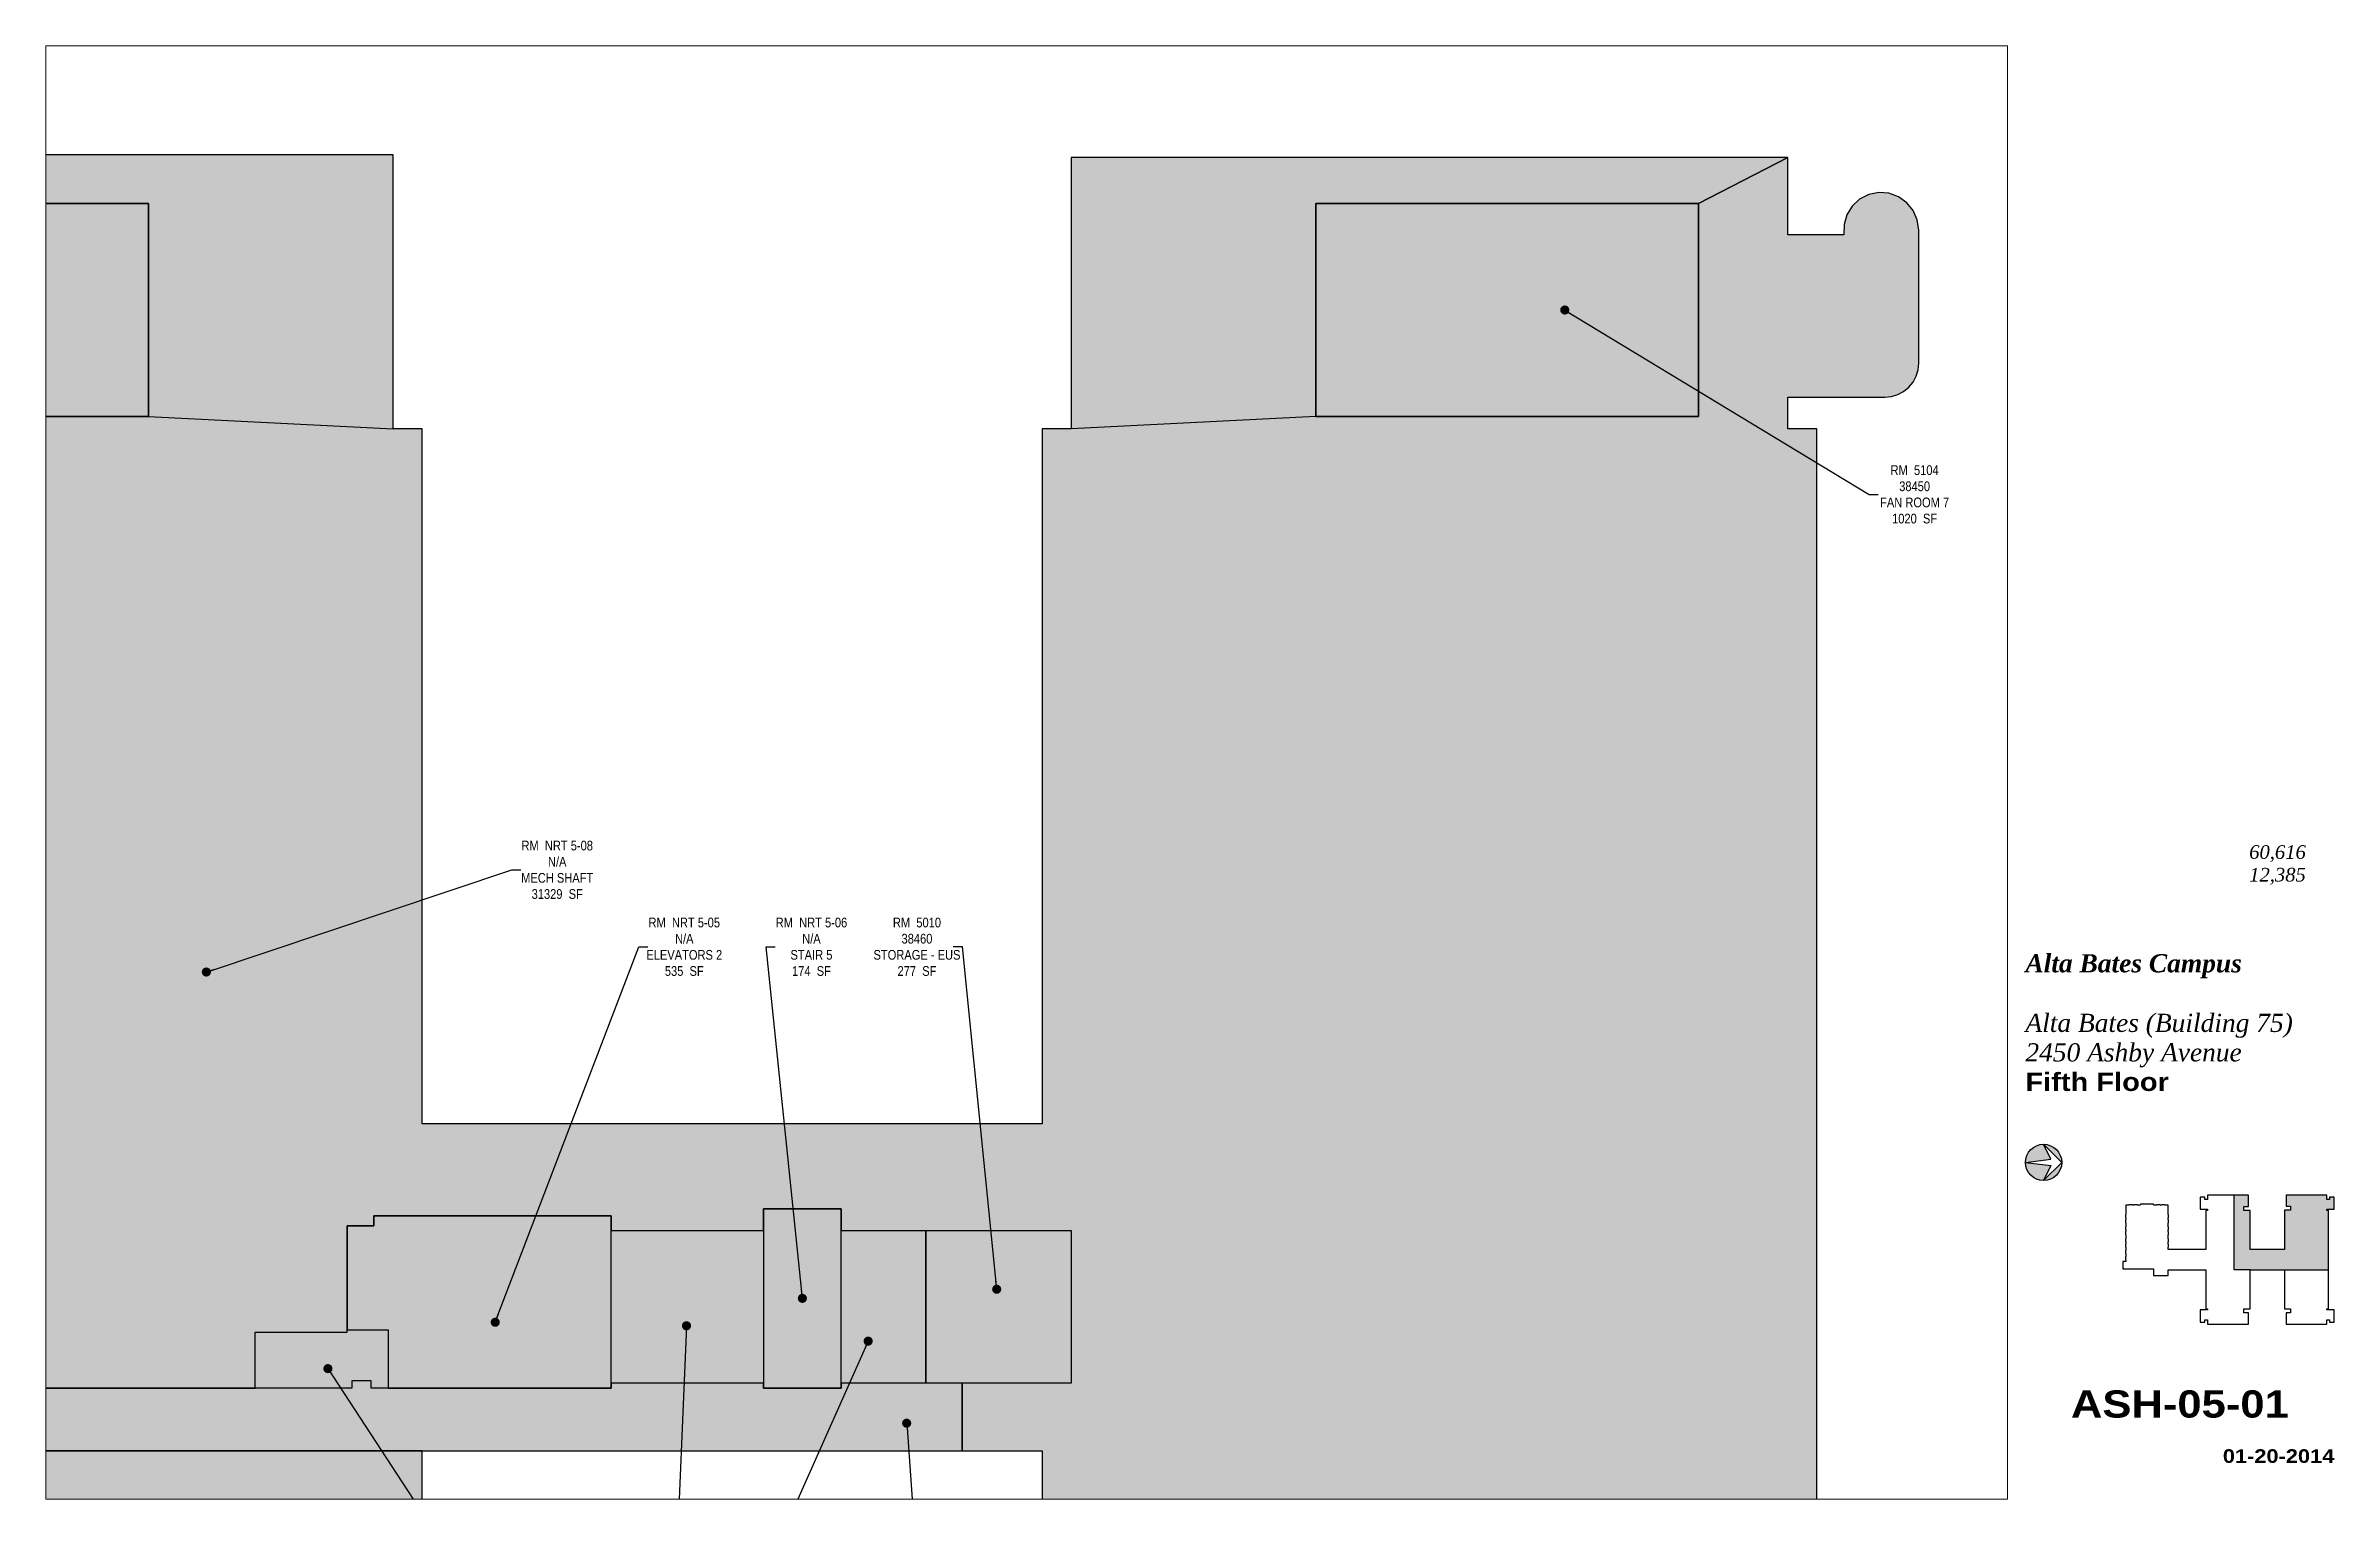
# Paper-space layout '01' of a CAD drawing. Header units: inches. Extents: x 0.9 to 16.7, y 0.5 to 10.5.
# The model-space entities are those that its viewports show. They can reach past a viewport. Long polylines and large blocks are cut down to what shows.
import ezdxf
from ezdxf.enums import TextEntityAlignment as Align

# ---------------------------------------------------------------- set-up
doc = ezdxf.new("R2010")
doc.units = ezdxf.units.IN
doc.header["$MEASUREMENT"] = 0
for name, color, linetype in [('0-LABEL', 3, 'Continuous'), ('1-NRT', 200, 'Continuous'), ('1-NRT-PTN', 253, 'Continuous'), ('3-FCM', 190, 'Continuous'), ('3-FCM-PTN', 9, 'Continuous'), ('4-OCC', 6, 'Continuous'), ('4-OCC-PTN', 95, 'Continuous'), ('T-5', 5, 'Continuous'), ('T-8', 8, 'Continuous')]:
    doc.layers.add(name, color=color, linetype=linetype)
doc.layers.add('T-VWPRT', color=1, linetype='Continuous', plot=False)
doc.styles.add('ArialB', font='')
doc.styles.add('ArialN', font='ARIALN.TTF')
doc.styles.add('TimesI', font='timesi.ttf')
doc.styles.add('TimesIB', font='timesbi.ttf')
doc.styles.get('ArialB').set_extended_font_data('Arial Black')
doc.dimstyles.new('AB-195', dxfattribs={"dimscale": 195, "dimtxt": 0.070312, "dimasz": 0.0625, "dimexe": 0.0625, "dimexo": 0.125, "dimgap": 0.25, "dimtad": 0, "dimdec": 4, "dimrnd": 0.0625, "dimzin": 0, "dimdsep": 46, "dimlunit": 4, "dimtxsty": 'ArialN', "dimblk": 'ARCHTICK', "dimcen": 0.0625, "dimclrd": 256, "dimclre": 256, "dimclrt": 256, "dimadec": 0, "dimazin": 0, "dimtfac": 1, "dimtdec": 4, "dimtofl": 0, "dimtmove": 2, "dimatfit": 3, "dimldrblk": 'DOT', "dimfxl": 0, "dimfrac": 2, "dimtolj": 1, "dimtzin": 0, "dimlwd": -1, "dimlwe": -1, "dimarcsym": 0})

# ---------------------------------------------------------------- blocks, each defined once
blk = doc.blocks.new('AB-TB-text')
for tag, style, p in [('GROSS', 'TimesI', (1.93, 4.406)), ('USEABLE', 'TimesI', (1.93, 4.25)), ('DATE', 'ArialB', (2.125, 0.25))]:
    blk.add_attdef(tag, text='', height=0.0938, dxfattribs=dict(style=style)).set_placement(p, align=Align.RIGHT)
for tag, style, p in [('CAMPUS', 'TimesIB', (0, 3.75)), ('PAVILION', 'TimesI', (0, 3.547)), ('BUILDING', 'TimesI', (0, 3.34)), ('STREET', 'TimesI', (0, 3.137)), ('FLOOR', 'ArialB', (0, 2.934))]:
    blk.add_attdef(tag, text='', height=0.125, dxfattribs=dict(style=style)).set_placement(p, align=Align.TOP_LEFT)
at = {"style": 'ArialB'}
blk.add_attdef('DWG#', text='', height=0.188, dxfattribs=at).set_placement((1.062, 0.749), align=Align.TOP_CENTER)
blk = doc.blocks.new('n-arrow')
h = blk.add_hatch(color=256)
h.paths.add_polyline_path([(0, 0.125), (0.125, 0, 0.414214)])
h.paths.add_polyline_path([(0, 0.125, 0.414214), (-0.125, 0), (0.051, 0.022)])
h = blk.add_hatch(color=256)
h.paths.add_polyline_path([(0.051, -0.022), (-0.125, 0, 0.414214), (0, -0.125)])
h.paths.add_polyline_path([(0.125, 0), (0, -0.125, 0.414214)])
for p, q in [((-0.125, 0), (0.051, 0.022)), ((-0.125, 0), (0.051, -0.022)), ((0, 0.125), (0.125, 0)), ((0.051, 0.022), (0, 0.125)), ((0, -0.125), (0.125, 0)), ((0.051, -0.022), (0, -0.125))]:
    blk.add_line(p, q)
blk.add_circle((0, 0), 0.125)
blk = doc.blocks.new('_ArchTick')
at = {"const_width": 0.15}
blk.add_lwpolyline([(-0.5, -0.5), (0.5, 0.5)], dxfattribs=at)
blk = doc.blocks.new('_Dot')
at = {"lineweight": -2}
blk.add_line((-0.5, 0), (-1, 0), dxfattribs=at)
at = {"const_width": 0.5}
blk.add_lwpolyline([(-0.25, 0, 1), (0.25, 0, 1)], format="xyb", close=True, dxfattribs=at)

msp = doc.modelspace()

# ---------------------------------------------------------------- hatches: boundary and pattern name
at = {"layer": '1-NRT-PTN'}
h = msp.add_hatch(color=256, dxfattribs=at)
h.paths.add_polyline_path([(4948.3, 3292), (4948.3, 3080.7), (5422.8, 3080.7), (5422.8, 3155.5), (5546.3, 3155.5), (5546.3, 3298.5), (5582, 3298.5), (5582, 3311.5), (5900.5, 3311.5), (5900.5, 3292), (6105.3, 3292), (6105.3, 3321.2), (6209.3, 3321.2), (6209.3, 3292), (6518, 3292), (6518, 3087.2), (6371.8, 3087.2), (6371.8, 2996.2), (6479, 2996.2), (6479, 2034.2), (6518, 2034.2), (6846.3, 2018), (7359.8, 2018), (7359.8, 1732), (7480, 1667), (7480, 1774.2), (7554.7, 1774.2), (7554.7, 1767.7, 1), (7655.5, 1767.7), (7655.5, 1946.5, 0.414214), (7610, 1992), (7480, 1992), (7480, 2031), (7519, 2031), (7519, 4367.7), (7480, 4367.7), (7480, 4410), (7610, 4410, 0.414214), (7655.5, 4455.5), (7655.5, 4634.3, 1.066888), (7555.2, 4627.7), (7480, 4627.7), (7480, 4731.7), (7359.8, 4670), (7359.8, 4384), (6846.3, 4384), (6518, 4367.7), (6479, 4367.7), (6479, 3435), (5647, 3435), (5647, 4367.7), (5608, 4367.7), (5279.8, 4384), (4766.3, 4384), (4766.3, 4670), (4646, 4735), (4646, 4627.7), (4571.3, 4627.7), (4571.3, 4634.3, 1.000001), (4470.5, 4634.3), (4470.5, 4455.5, 0.414214), (4516, 4410), (4646, 4410), (4646, 4367.7), (4607, 4367.7), (4607, 3435), (4607, 3428.5), (4648, 3428.5), (4648, 3411), (4654, 3411), (4654, 3318), (4646, 3318), (4646, 3292), (4678.5, 3292)])
h.paths.add_polyline_path([(5608, 4367.7), (5608, 4735), (4646, 4735), (4766.3, 4670), (5279.8, 4670), (5279.8, 4384)], flags=16)
h.paths.add_polyline_path([(6518, 4367.7), (6846.3, 4384), (6846.3, 4670), (7359.8, 4670), (7480, 4731.7), (6518, 4731.7)], flags=16)
h.paths.add_polyline_path([(6846.3, 2018), (6518, 2034.2), (6518, 1667), (7480, 1667), (7359.8, 1732), (6846.3, 1732)], flags=17)
for points in [[(6105.3, 3321.2), (6105.3, 3165.2), (6105.3, 3080.7), (6209.3, 3080.7), (6209.3, 3321.2)], [(5900.5, 3080.7), (5900.5, 3311.5), (5582, 3311.5), (5582, 3298.5), (5546.3, 3298.5), (5546.3, 3158.7), (5601.5, 3158.7), (5601.5, 3080.7)], [(5647, 2996.2), (3712, 2996.2), (3712, 2989.7), (3712, 2967), (4607, 2967), (4607, 2034.2), (4646, 2034.2), (4766.3, 2018), (5279.8, 2018), (5279.8, 1732), (4766.3, 1732), (4766.3, 1667), (5608, 1667), (5608, 2034.2), (5647, 2034.2)]]:
    msp.add_hatch(color=256, dxfattribs=at).paths.add_polyline_path(points)
at = {"layer": '3-FCM-PTN'}
msp.add_hatch(color=256, dxfattribs=at).paths.add_polyline_path([(4675.3, 2996.2), (6371.8, 2996.2), (6371.8, 3087.2), (6209.3, 3087.2), (6209.3, 3080.7), (6105.3, 3080.7), (6105.3, 3087.2), (5900.5, 3087.2), (5900.5, 3080.7), (5578.8, 3080.7), (5578.8, 3090.5), (5552.8, 3090.5), (5552.8, 3080.7), (4675.3, 3080.7)])
at = {"layer": '4-OCC-PTN'}
for color, points in [(55, [(4766.3, 4670), (4766.3, 4384), (5279.8, 4384), (5279.8, 4670)]), (55, [(6846.3, 4384), (7359.8, 4384), (7359.8, 4670), (6846.3, 4670)]), (222, [(5900.5, 3292), (6105.3, 3292), (6105.3, 3087.2), (5900.5, 3087.2)]), (55, [(6323, 3292), (6323, 3087.2), (6209.3, 3087.2), (6209.3, 3292)]), (51, [(6323, 3292), (6518, 3292), (6518, 3087.2), (6323, 3087.2)]), (55, [(5546.3, 3155.5), (5422.8, 3155.5), (5422.8, 3080.7), (5552.8, 3080.7), (5552.8, 3090.5), (5578.8, 3090.5), (5578.8, 3080.7), (5601.5, 3080.7), (5601.5, 3158.7), (5546.3, 3158.7)])]:
    msp.add_hatch(color=color, dxfattribs=at).paths.add_polyline_path(points)

# ---------------------------------------------------------------- linework, layer by layer
at = {"layer": '1-NRT'}
msp.add_lwpolyline([(7519, 2031), (7519, 4367.7), (7480, 4367.7), (7480, 4410), (7610, 4410, 0.414214), (7655.5, 4455.5), (7655.5, 4634.3, 1.066888), (7555.2, 4627.7), (7480, 4627.7), (7480, 4731.7), (7359.8, 4670), (7359.8, 4384), (6846.3, 4384), (6846.3, 4670), (7359.8, 4670), (7480, 4731.7), (6518, 4731.7), (6518, 4367.7), (6479, 4367.7), (6479, 3435), (6479, 3435), (5647, 3435), (5647, 4367.7), (5608, 4367.7), (5608, 4735), (4646, 4735)], format="xyb", dxfattribs=at)
for points in [[(4766.3, 4670), (5279.8, 4670), (5279.8, 4384), (4766.3, 4384)], [(4948.3, 3080.7), (5422.8, 3080.7), (5422.8, 3155.5), (5546.3, 3155.5), (5546.3, 3298.5), (5582, 3298.5), (5582, 3311.5), (5900.5, 3311.5), (5900.5, 3292), (6105.3, 3292), (6105.3, 3321.2), (6209.3, 3321.2), (6209.3, 3292), (6518, 3292), (6518, 3087.2), (6371.8, 3087.2), (6371.8, 2996.2), (6371.8, 2996.2), (6479, 2996.2), (6479, 2034.2)], [(5647, 2034.2), (5647, 2996.2), (5647, 2996.2), (3712, 2996.2)]]:
    msp.add_lwpolyline(points, dxfattribs=at)
for points in [[(6105.3, 3321.2), (6105.3, 3165.2), (6105.3, 3165.2), (6105.3, 3080.7), (6209.3, 3080.7), (6209.3, 3321.2)], [(5900.5, 3080.7), (5900.5, 3311.5), (5582, 3311.5), (5582, 3298.5), (5546.3, 3298.5), (5546.3, 3158.7), (5601.5, 3158.7), (5601.5, 3080.7)]]:
    msp.add_lwpolyline(points, close=True, dxfattribs=at)
at = {"layer": '1-NRT-PTN'}
for p, q in [((5279.8, 4384), (5608, 4367.7)), ((6846.3, 4384), (6518, 4367.7))]:
    msp.add_line(p, q, dxfattribs=at)
at = {"layer": '3-FCM'}
msp.add_lwpolyline([(4675.3, 2996.2), (6371.8, 2996.2), (6371.8, 3087.2), (6209.3, 3087.2), (6209.3, 3080.7), (6105.3, 3080.7), (6105.3, 3087.2), (5900.5, 3087.2), (5900.5, 3080.7), (5578.8, 3080.7), (5578.8, 3090.5), (5552.8, 3090.5), (5552.8, 3080.7), (4675.3, 3080.7)], close=True, dxfattribs=at)
at = {"layer": '4-OCC'}
for points in [[(4766.3, 4670), (4766.3, 4670), (4766.3, 4384), (5279.8, 4384), (5279.8, 4670)], [(4766.3, 4384), (5279.8, 4384), (5279.8, 4670), (4766.3, 4670)], [(6846.3, 4384), (7359.8, 4384), (7359.8, 4670), (6846.3, 4670)], [(6846.3, 4384), (7359.8, 4384), (7359.8, 4670), (6846.3, 4670)], [(5900.5, 3292), (6105.3, 3292), (6105.3, 3087.2), (5900.5, 3087.2)], [(6323, 3292), (6323, 3087.2), (6209.3, 3087.2), (6209.3, 3292)], [(6323, 3292), (6518, 3292), (6518, 3087.2), (6323, 3087.2)]]:
    msp.add_lwpolyline(points, close=True, dxfattribs=at)
msp.add_lwpolyline([(5422.8, 3080.7), (5422.8, 3155.5), (5546.3, 3155.5), (5546.3, 3158.7), (5601.5, 3158.7), (5601.5, 3080.7), (5578.8, 3080.7), (5578.8, 3090.5), (5552.8, 3090.5), (5552.8, 3080.7), (5422.8, 3080.7)], dxfattribs=at)

# ---------------------------------------------------------------- texts
at = {"layer": '0-LABEL', "char_height": 13, "attachment_point": 5, "style": 'ArialN'}
for s, insert in [('RM  5104\\P38450\\PFAN ROOM 7\\P1020  SF', (7650, 4279.6)), ('RM  NRT 5-08\\PN/A\\PMECH SHAFT\\P31329  SF', (5828.3, 3775.9)), ('RM  NRT 5-05\\PN/A\\PELEVATORS 2\\P535  SF', (5998.8, 3672.6)), ('RM  NRT 5-06\\PN/A\\PSTAIR 5\\P174  SF', (6169.5, 3672.6)), ('RM  5010\\P38460\\PSTORAGE - EUS\\P277  SF', (6311.1, 3672.6))]:
    msp.add_mtext(s, dxfattribs=dict(at, insert=insert))

# ---------------------------------------------------------------- leaders
at = {"layer": '0-LABEL', "annotation_type": 0, "has_hookline": 1}
for points, hookline_direction, text_width in [([(7180.5, 4527), (7589.1, 4279.6), (7601.3, 4279.6)], 0, 90.7), ([(5357.4, 3638.8), (5767.3, 3775.9), (5779.5, 3775.9)], 0, 95.4), ([(5745.1, 3168.9), (5937.9, 3672.6), (5950.1, 3672.6)], 0, 99.8), ([(6157.3, 3201), (6108.6, 3672.6), (6120.8, 3672.6)], 0, 94.1), ([(6418.1, 3213.2), (6372, 3672.6), (6359.8, 3672.6)], 1, 115.2), ([(6001.8, 3164.2), (5988.5, 2852.1), (5976.3, 2852.1)], 1, 91.8), ([(6245.6, 3143.6), (6115.8, 2852.1), (6103.6, 2852.1)], 1, 188), ([(5520.6, 3106.7), (5686.8, 2852.1), (5699, 2852.1)], 0, 83.6), ([(6297.3, 3033.5), (6310.7, 2852.1), (6322.9, 2852.1)], 0, 93.7)]:
    msp.add_leader(points, dimstyle='AB-195', dxfattribs=dict(at, hookline_direction=hookline_direction, text_width=text_width))

psp = doc.layouts.new('01')

# ---------------------------------------------------------------- hatches: boundary and pattern name
at = {"layer": 'T-8'}
psp.add_hatch(color=256, dxfattribs=at).paths.add_polyline_path([(16.648, 2.487), (16.637, 2.487), (16.637, 2.496), (16.688, 2.496), (16.688, 2.578), (16.655, 2.578), (16.655, 2.562), (16.637, 2.562), (16.637, 2.593), (16.356, 2.593), (16.356, 2.517), (16.387, 2.517), (16.387, 2.488), (16.345, 2.488), (16.345, 2.218), (16.108, 2.218), (16.108, 2.487), (16.066, 2.487), (16.066, 2.515), (16.097, 2.515), (16.097, 2.593), (15.998, 2.593), (15.998, 2.079), (16.108, 2.079), (16.345, 2.079), (16.648, 2.079)])

# ---------------------------------------------------------------- linework, layer by layer
for p, q in [((15.998, 2.079), (15.998, 2.593)), ((16.108, 2.079), (15.998, 2.079)), ((16.345, 2.079), (16.648, 2.079))]:
    psp.add_line(p, q, dxfattribs=at)
psp.add_lwpolyline([(15.232, 2.084), (15.443, 2.084), (15.443, 2.04), (15.544, 2.04), (15.544, 2.079), (15.804, 2.079), (15.804, 1.81), (15.816, 1.81), (15.816, 1.802), (15.765, 1.802), (15.765, 1.719), (15.798, 1.719), (15.798, 1.735), (15.816, 1.735), (15.816, 1.704), (16.097, 1.704), (16.097, 1.782), (16.066, 1.782), (16.066, 1.809), (16.108, 1.809), (16.108, 2.079), (16.345, 2.079), (16.345, 1.809), (16.358, 1.809), (16.358, 1.811), (16.387, 1.811), (16.387, 1.783), (16.356, 1.783), (16.356, 1.704), (16.637, 1.704), (16.637, 1.735), (16.655, 1.735), (16.655, 1.719), (16.688, 1.719), (16.688, 1.802), (16.637, 1.802), (16.637, 1.809), (16.648, 1.809), (16.648, 2.487), (16.637, 2.487), (16.637, 2.496), (16.688, 2.496), (16.688, 2.578), (16.655, 2.578), (16.655, 2.562), (16.637, 2.562), (16.637, 2.593), (16.356, 2.593), (16.356, 2.517), (16.387, 2.517), (16.387, 2.488), (16.345, 2.488), (16.345, 2.218), (16.108, 2.218), (16.108, 2.487), (16.066, 2.487), (16.066, 2.515), (16.097, 2.515), (16.097, 2.593), (15.816, 2.593), (15.816, 2.562), (15.798, 2.562), (15.798, 2.578), (15.765, 2.578), (15.765, 2.496), (15.816, 2.496), (15.816, 2.487), (15.804, 2.487), (15.804, 2.218), (15.545, 2.218), (15.545, 2.235), (15.547, 2.235), (15.547, 2.255), (15.545, 2.255), (15.545, 2.271), (15.547, 2.271), (15.547, 2.292), (15.545, 2.292), (15.545, 2.318), (15.547, 2.318), (15.547, 2.341), (15.545, 2.341), (15.545, 2.353), (15.547, 2.353), (15.547, 2.375), (15.545, 2.375), (15.545, 2.402), (15.547, 2.402), (15.547, 2.424), (15.545, 2.424), (15.545, 2.435), (15.547, 2.435), (15.547, 2.458), (15.545, 2.458), (15.545, 2.522), (15.522, 2.522), (15.522, 2.525), (15.5, 2.525), (15.5, 2.522), (15.489, 2.522), (15.489, 2.525), (15.467, 2.525), (15.467, 2.522), (15.445, 2.522), (15.445, 2.525), (15.443, 2.525), (15.443, 2.53), (15.354, 2.53), (15.354, 2.525), (15.352, 2.525), (15.352, 2.522), (15.332, 2.522), (15.332, 2.525), (15.309, 2.525), (15.309, 2.522), (15.3, 2.522), (15.3, 2.525), (15.277, 2.525), (15.277, 2.522), (15.253, 2.522), (15.253, 2.458), (15.25, 2.458), (15.25, 2.435), (15.253, 2.435), (15.253, 2.424), (15.25, 2.424), (15.25, 2.402), (15.253, 2.402), (15.253, 2.375), (15.25, 2.375), (15.25, 2.353), (15.253, 2.353), (15.253, 2.341), (15.25, 2.341), (15.25, 2.318), (15.253, 2.318), (15.253, 2.292), (15.25, 2.292), (15.25, 2.271), (15.253, 2.271), (15.253, 2.255), (15.25, 2.255), (15.25, 2.235), (15.253, 2.235), (15.253, 2.212), (15.25, 2.212), (15.25, 2.188), (15.253, 2.188), (15.253, 2.169), (15.25, 2.169), (15.25, 2.146), (15.253, 2.146), (15.253, 2.135), (15.232, 2.135)], close=True, dxfattribs=at)

# ---------------------------------------------------------------- block references
at = {"layer": 'T-5'}
ref = psp.add_blockref('AB-TB-text', (14.562, 0.5), dxfattribs=at)
ref.add_attrib('DATE', '01-20-2014', dxfattribs={"layer": 'T-8', "height": 0.0938, "style": 'ArialB'}).set_placement((16.688, 0.75), align=Align.RIGHT)
ref.add_attrib('DWG#', 'ASH-05-01', dxfattribs={"layer": 'T-8', "height": 0.1875, "style": 'ArialB'}).set_placement((15.625, 1.249), align=Align.TOP_CENTER)
ref.add_attrib('GROSS', '60,616', dxfattribs={"layer": '0', "height": 0.0938, "style": 'TimesI'}).set_placement((16.492, 4.906), align=Align.RIGHT)
ref.add_attrib('USEABLE', '12,385', dxfattribs={"layer": '0', "height": 0.0938, "style": 'TimesI'}).set_placement((16.492, 4.75), align=Align.RIGHT)
ref.add_attrib('BUILDING', 'Alta Bates (Building 75)', dxfattribs={"layer": '0', "height": 0.125, "style": 'TimesI'}).set_placement((14.562, 3.84), align=Align.TOP_LEFT)
ref.add_attrib('STREET', '2450 Ashby Avenue', dxfattribs={"layer": '0', "height": 0.125, "style": 'TimesI'}).set_placement((14.562, 3.637), align=Align.TOP_LEFT)
ref.add_attrib('FLOOR', 'Fifth Floor', dxfattribs={"layer": 'T-8', "height": 0.125, "style": 'ArialB'}).set_placement((14.562, 3.434), align=Align.TOP_LEFT)
ref.add_attrib('CAMPUS', 'Alta Bates Campus', dxfattribs={"layer": '0', "height": 0.125, "style": 'TimesIB'}).set_placement((14.562, 4.25), align=Align.TOP_LEFT)
at = {"layer": 'T-8'}
psp.add_blockref('n-arrow', (14.687, 2.817), dxfattribs=at)

# ---------------------------------------------------------------- viewports
at = {"layer": 'T-VWPRT'}
psp.add_viewport(center=(7.688, 5.5), size=(13.5, 10), view_center_point=(6458.25, 3906.5), view_height=1950, dxfattribs=at)

doc.saveas('drawing.dxf')
